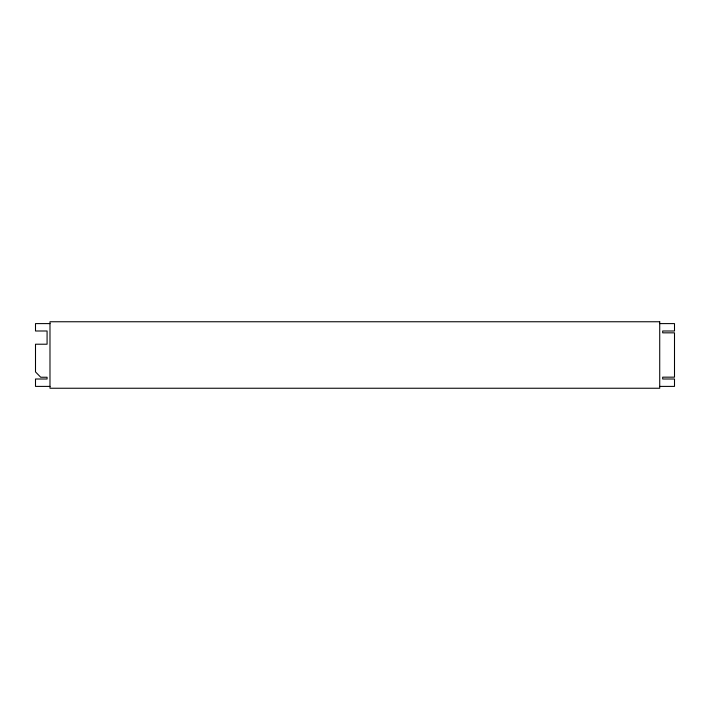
<?xml version="1.0" encoding="UTF-8"?>
<svg xmlns="http://www.w3.org/2000/svg" width="710" height="710" viewBox="0 0 710 710"><rect width="100%" height="100%" fill="white"/><g stroke="black" fill="none" stroke-linecap="round" stroke-linejoin="round"><path stroke-width="1.06" d="M49.984 323.6L35.5 323.6L35.5 330.993L47.082 330.993L47.082 344.217L35.5 344.217L35.5 371.898L40.718 377.241L47.082 377.241L47.082 379.007L35.5 379.007L35.5 386.4L49.984 386.4M659.723 323.6L674.5 323.6L674.5 330.993L662.678 330.993L662.678 332.839L674.5 332.839L674.5 377.161L662.678 377.161L662.678 379.007L674.5 379.007L674.5 386.4L659.723 386.4M659.723 321.754L49.984 321.754L49.984 388.246L659.723 388.246L659.723 321.754"/></g></svg>
